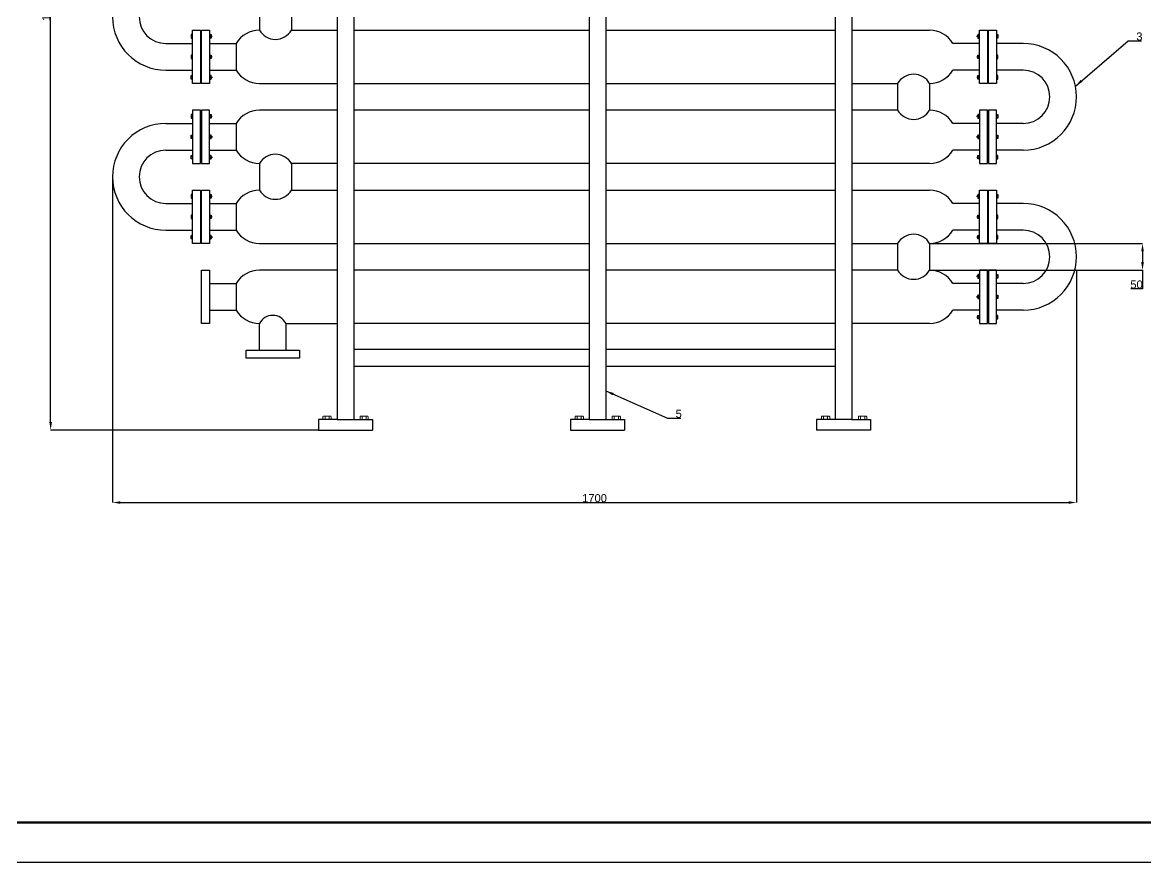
# Model space of a CAD drawing. Header units: inches. Extents: x 102447 to 288095, y 37526 to 105682.
# Drawn here: x 120018 to 124228, y 73560 to 76711 of the extents above; entities that cross this region are included whole.
import ezdxf

# ---------------------------------------------------------------- set-up
doc = ezdxf.new("R2010")
doc.units = ezdxf.units.IN
doc.header["$LTSCALE"] = 200
doc.header["$MEASUREMENT"] = 0
doc.layers.add('chinh', color=7, linetype='Continuous', lineweight=50)
doc.layers.add('KI HIEU', color=40, linetype='Continuous', lineweight=25)
doc.layers.add('EQUIP', color=3, linetype='Continuous')
doc.styles.get("Standard").update_dxf_attribs({"font": 'Font - TrueType - Arial.ttf'})
doc.dimstyles.get("Standard").update_dxf_attribs({"dimtxt": 30, "dimasz": 30, "dimexe": 0.18, "dimexo": 0.0625, "dimgap": 1, "dimtad": 1, "dimtoh": 1, "dimdec": 0, "dimzin": 0, "dimdsep": 46, "dimtxsty": 'Standard', "dimcen": 0.09, "dimadec": 0, "dimazin": 0, "dimtfac": 1, "dimtdec": 0, "dimtofl": 0, "dimtmove": 0, "dimatfit": 3, "dimfxl": 1, "dimtolj": 1, "dimtzin": 0, "dimarcsym": 0})

# ---------------------------------------------------------------- blocks, each defined once
blk = doc.blocks.new('*D62')
at = {"layer": 'Defpoints', "color": 0, "transparency": 16777216}
for p in [(123418.5, 75882), (123418.5, 75782), (124216.4, 75782)]:
    blk.add_point(p, dxfattribs=at)
at = {"layer": 'EQUIP', "color": 0, "lineweight": -2, "transparency": 16777216}
for p, q in [((123418.6, 75882), (124216.6, 75882)), ((124216.4, 75852), (124216.4, 75812)), ((123418.6, 75782), (124216.6, 75782)), ((124216.4, 75782), (124216.4, 75711.8)), ((124216.4, 75711.8), (124172.6, 75711.8))]:
    blk.add_line(p, q, dxfattribs=at)
at = {"layer": 'EQUIP', "color": 0, "transparency": 16777216}
for points in [[(124211.4, 75852), (124221.4, 75852), (124216.4, 75882)], [(124211.4, 75812), (124221.4, 75812), (124216.4, 75782)]]:
    blk.add_solid(points, dxfattribs=at)
at = {"layer": 'EQUIP', "color": 0, "transparency": 16777216, "insert": (124194, 75728.1), "char_height": 30, "attachment_point": 5}
blk.add_mtext('\\A1;50', dxfattribs=at)
blk = doc.blocks.new('*D63')
at = {"layer": 'Defpoints', "color": 0, "transparency": 16777216}
for p in [(120355.5, 76132), (123969, 75782), (123969, 74910.3)]:
    blk.add_point(p, dxfattribs=at)
at = {"layer": 'EQUIP', "color": 0, "lineweight": -2, "transparency": 16777216}
for p, q in [((120355.5, 76131.9), (120355.5, 74910.1)), ((123969, 75781.9), (123969, 74910.1)), ((120385.5, 74910.3), (123939, 74910.3))]:
    blk.add_line(p, q, dxfattribs=at)
at = {"layer": 'EQUIP', "color": 0, "transparency": 16777216}
for points in [[(120385.5, 74915.3), (120385.5, 74905.3), (120355.5, 74910.3)], [(123939, 74915.3), (123939, 74905.3), (123969, 74910.3)]]:
    blk.add_solid(points, dxfattribs=at)
at = {"layer": 'EQUIP', "color": 0, "transparency": 16777216, "insert": (122162.3, 74926.6), "char_height": 30, "attachment_point": 5}
blk.add_mtext('\\A1;1700', dxfattribs=at)
blk = doc.blocks.new('*D64')
at = {"layer": 'Defpoints', "color": 0, "transparency": 16777216}
for p in [(120123.8, 78342.2), (121197.8, 78342.2), (121127.8, 75182)]:
    blk.add_point(p, dxfattribs=at)
at = {"layer": 'EQUIP', "color": 0, "lineweight": -2, "transparency": 16777216}
for p, q in [((121197.7, 78342.2), (120123.6, 78342.2)), ((120123.8, 75212), (120123.8, 78312.2)), ((121127.7, 75182), (120123.6, 75182))]:
    blk.add_line(p, q, dxfattribs=at)
at = {"layer": 'EQUIP', "color": 0, "transparency": 16777216}
for points in [[(120118.8, 78312.2), (120128.8, 78312.2), (120123.8, 78342.2)], [(120118.8, 75212), (120128.8, 75212), (120123.8, 75182)]]:
    blk.add_solid(points, dxfattribs=at)
at = {"layer": 'EQUIP', "color": 0, "transparency": 16777216, "insert": (120107.5, 76762.1), "char_height": 30, "attachment_point": 5, "rotation": 90}
blk.add_mtext('\\A1;1800', dxfattribs=at)

msp = doc.modelspace()

# ---------------------------------------------------------------- linework, layer by layer
for p, q in [((121197.8, 78342.2), (121197.8, 75222)), ((121260.6, 78279.4), (121260.6, 75222)), ((122141.8, 78279.4), (122141.8, 75222)), ((122204.6, 78279.4), (122204.6, 75222)), ((123063.9, 76836.6), (123063.9, 75222)), ((123126.7, 76808.9), (123126.7, 75222)), ((120906.1, 76782), (120906.1, 76682)), ((121026.1, 76782), (121026.1, 76682)), ((120655.5, 76665.2), (120649.9, 76665.2)), ((120649.9, 76665.2), (120649.9, 76652)), ((120649.9, 76662.1), (120655.5, 76662.1)), ((120655.5, 76482), (120655.5, 76682)), ((120655.5, 76682), (120685.5, 76682)), ((120685.5, 76682), (120685.5, 76482)), ((120689.5, 76482), (120689.5, 76682)), ((120689.5, 76682), (120719.5, 76682)), ((120719.5, 76682), (120719.5, 76482)), ((120719.5, 76665.2), (120725, 76665.2)), ((120719.5, 76662.1), (120725, 76662.1)), ((120723.7, 76665.2), (120723.7, 76652)), ((120725, 76665.2), (120725, 76652)), ((120725, 76660.7), (120728.3, 76660.7)), ((120725, 76657), (120725.6, 76660.7)), ((120725, 76659.3), (120725.2, 76660.7)), ((120725.3, 76656.5), (120726, 76660.7)), ((120725.7, 76656.5), (120726.3, 76660.7)), ((120726, 76656.5), (120726.7, 76660.7)), ((120726.4, 76656.5), (120727, 76660.7)), ((120726.7, 76656.5), (120727.4, 76660.7)), ((120727.1, 76656.5), (120727.7, 76660.7)), ((120727.4, 76656.5), (120728.1, 76660.7)), ((120728.3, 76656.5), (120728.3, 76660.7)), ((121026.1, 76682), (121197.8, 76682)), ((121260.6, 76682), (122043.1, 76682)), ((122043.1, 76682), (122141.8, 76682)), ((122204.6, 76682), (123063.9, 76682)), ((123126.7, 76682), (123418.4, 76682)), ((123599.5, 76660.7), (123596.2, 76660.7)), ((123596.2, 76656.5), (123596.2, 76660.7)), ((123597.1, 76656.5), (123596.4, 76660.7)), ((123597.4, 76656.5), (123596.8, 76660.7)), ((123597.8, 76656.5), (123597.1, 76660.7)), ((123598.1, 76656.5), (123597.5, 76660.7)), ((123598.5, 76656.5), (123597.8, 76660.7)), ((123598.8, 76656.5), (123598.2, 76660.7)), ((123599.2, 76656.5), (123598.6, 76660.7)), ((123599.5, 76657), (123598.9, 76660.7)), ((123599.5, 76659.3), (123599.3, 76660.7)), ((123605, 76665.2), (123599.5, 76665.2)), ((123599.5, 76665.2), (123599.5, 76652)), ((123605, 76662.1), (123599.5, 76662.1)), ((123600.8, 76665.2), (123600.8, 76652)), ((123605, 76482), (123605, 76682)), ((123605, 76682), (123635, 76682)), ((123635, 76682), (123635, 76482)), ((123639, 76482), (123639, 76682)), ((123639, 76682), (123669, 76682)), ((123669, 76682), (123669, 76482)), ((123669, 76665.2), (123674.6, 76665.2)), ((123674.6, 76662.1), (123669, 76662.1)), ((123674.6, 76665.2), (123674.6, 76652)), ((120555.5, 76632), (120655.5, 76632)), ((120649.9, 76655.1), (120655.5, 76655.1)), ((120649.9, 76652), (120655.5, 76652)), ((120655.5, 76536), (120655.5, 76628)), ((120719.5, 76655.1), (120725, 76655.1)), ((120725, 76652), (120719.5, 76652)), ((120719.5, 76632), (120819.5, 76632)), ((120725, 76656.5), (120728.3, 76656.5)), ((120819.5, 76632), (120819.5, 76532)), ((123605, 76632), (123505, 76632)), ((123605, 76632), (123505, 76632)), ((123599.5, 76656.5), (123596.2, 76656.5)), ((123605, 76655.1), (123599.5, 76655.1)), ((123599.5, 76652), (123605, 76652)), ((123674.6, 76655.1), (123669, 76655.1)), ((123674.6, 76652), (123669, 76652)), ((123769, 76632), (123669, 76632)), ((123669, 76628), (123669, 76536)), ((120655.5, 76588.6), (120649.9, 76588.6)), ((120649.9, 76588.6), (120649.9, 76575.4)), ((120649.9, 76585.5), (120655.5, 76585.5)), ((120649.9, 76582), (120655.5, 76582)), ((120649.9, 76578.5), (120655.5, 76578.5)), ((120649.9, 76575.4), (120655.5, 76575.4)), ((120719.5, 76588.6), (120725.1, 76588.6)), ((120719.5, 76585.5), (120725.1, 76585.5)), ((120719.5, 76578.5), (120725.1, 76578.5)), ((120725.1, 76575.4), (120719.5, 76575.4)), ((120723.7, 76588.6), (120723.7, 76575.4)), ((120725.1, 76588.6), (120725.1, 76575.4)), ((120725.1, 76584.1), (120728.3, 76584.1)), ((120725.1, 76580.4), (120725.6, 76584.1)), ((120725.1, 76582.7), (120725.3, 76584.1)), ((120725.1, 76579.9), (120728.3, 76579.9)), ((120725.3, 76579.9), (120726, 76584.1)), ((120725.7, 76579.9), (120726.3, 76584.1)), ((120726, 76579.9), (120726.7, 76584.1)), ((120726.4, 76579.9), (120727, 76584.1)), ((120726.7, 76579.9), (120727.4, 76584.1)), ((120727.1, 76579.9), (120727.7, 76584.1)), ((120727.4, 76579.9), (120728.1, 76584.1)), ((120728.3, 76579.9), (120728.3, 76584.1)), ((123599.4, 76584.1), (123596.2, 76584.1)), ((123596.2, 76584.1), (123596.2, 76579.9)), ((123599.4, 76579.9), (123596.2, 76579.9)), ((123597.1, 76584.1), (123596.4, 76579.9)), ((123597.4, 76584.1), (123596.8, 76579.9)), ((123597.8, 76584.1), (123597.1, 76579.9)), ((123598.1, 76584.1), (123597.5, 76579.9)), ((123598.5, 76584.1), (123597.8, 76579.9)), ((123598.8, 76584.1), (123598.2, 76579.9)), ((123599.2, 76584.1), (123598.5, 76579.9)), ((123599.4, 76583.6), (123598.9, 76579.9)), ((123599.4, 76581.3), (123599.2, 76579.9)), ((123599.4, 76588.6), (123605, 76588.6)), ((123599.4, 76575.4), (123599.4, 76588.6)), ((123605, 76585.5), (123599.4, 76585.5)), ((123605, 76578.5), (123599.4, 76578.5)), ((123605, 76575.4), (123599.4, 76575.4)), ((123600.8, 76575.4), (123600.8, 76588.6)), ((123674.6, 76588.6), (123669, 76588.6)), ((123674.6, 76585.5), (123669, 76585.5)), ((123674.6, 76582), (123669, 76582)), ((123674.6, 76578.5), (123669, 76578.5)), ((123669, 76575.4), (123674.6, 76575.4)), ((123674.6, 76575.4), (123674.6, 76588.6)), ((120555.5, 76532), (120655.5, 76532)), ((120719.5, 76532), (120819.5, 76532)), ((120719.5, 76532), (120819.5, 76532)), ((123605, 76532), (123505, 76532)), ((123769, 76532), (123669, 76532)), ((120649.9, 76498.8), (120649.9, 76512)), ((120649.9, 76512), (120655.5, 76512)), ((120649.9, 76508.9), (120655.5, 76508.9)), ((120649.9, 76501.9), (120655.5, 76501.9)), ((120655.5, 76498.8), (120649.9, 76498.8)), ((120725, 76512), (120719.5, 76512)), ((120719.5, 76508.9), (120725, 76508.9)), ((120719.5, 76501.9), (120725, 76501.9)), ((120719.5, 76498.8), (120725, 76498.8)), ((120723.7, 76498.8), (120723.7, 76512)), ((120725, 76498.8), (120725, 76512)), ((120725, 76507.5), (120728.3, 76507.5)), ((120725, 76507), (120725.6, 76503.3)), ((120725, 76504.7), (120725.2, 76503.3)), ((120725, 76503.3), (120728.3, 76503.3)), ((120725.3, 76507.5), (120726, 76503.3)), ((120725.7, 76507.5), (120726.3, 76503.3)), ((120726, 76507.5), (120726.7, 76503.3)), ((120726.4, 76507.5), (120727, 76503.3)), ((120726.7, 76507.5), (120727.4, 76503.3)), ((120727.1, 76507.5), (120727.7, 76503.3)), ((120727.4, 76507.5), (120728.1, 76503.3)), ((120728.3, 76507.5), (120728.3, 76503.3)), ((123599.5, 76507.5), (123596.2, 76507.5)), ((123596.2, 76507.5), (123596.2, 76503.3)), ((123599.5, 76503.3), (123596.2, 76503.3)), ((123597.1, 76507.5), (123596.4, 76503.3)), ((123597.4, 76507.5), (123596.8, 76503.3)), ((123597.8, 76507.5), (123597.1, 76503.3)), ((123598.1, 76507.5), (123597.5, 76503.3)), ((123598.5, 76507.5), (123597.8, 76503.3)), ((123598.8, 76507.5), (123598.2, 76503.3)), ((123599.2, 76507.5), (123598.6, 76503.3)), ((123599.5, 76507), (123598.9, 76503.3)), ((123599.5, 76504.7), (123599.3, 76503.3)), ((123599.5, 76512), (123605, 76512)), ((123599.5, 76498.8), (123599.5, 76512)), ((123605, 76508.9), (123599.5, 76508.9)), ((123605, 76501.9), (123599.5, 76501.9)), ((123605, 76498.8), (123599.5, 76498.8)), ((123600.8, 76498.8), (123600.8, 76512)), ((123674.6, 76512), (123669, 76512)), ((123674.6, 76508.9), (123669, 76508.9)), ((123674.6, 76501.9), (123669, 76501.9)), ((123669, 76498.8), (123674.6, 76498.8)), ((123674.6, 76498.8), (123674.6, 76512)), ((120685.5, 76482), (120655.5, 76482)), ((120719.5, 76482), (120689.5, 76482)), ((120906.1, 76482), (121197.8, 76482)), ((121260.6, 76482), (122043.1, 76482)), ((122043.1, 76482), (122141.8, 76482)), ((122204.6, 76482), (123063.9, 76482)), ((123126.7, 76482), (123298.5, 76482)), ((123298.4, 76482), (123298.4, 76382)), ((123418.4, 76482), (123418.4, 76382)), ((123635, 76482), (123605, 76482)), ((123669, 76482), (123639, 76482)), ((120655.5, 76365.2), (120649.9, 76365.2)), ((120649.9, 76365.2), (120649.9, 76352)), ((120685.5, 76382), (120655.5, 76382)), ((120655.5, 76382), (120655.5, 76182)), ((120685.5, 76182), (120685.5, 76382)), ((120719.5, 76382), (120689.5, 76382)), ((120689.5, 76382), (120689.5, 76182)), ((120719.5, 76182), (120719.5, 76382)), ((120719.5, 76365.2), (120725, 76365.2)), ((120723.7, 76365.2), (120723.7, 76352)), ((120725, 76365.2), (120725, 76352)), ((121197.8, 76382), (120906.1, 76382)), ((122043.1, 76382), (121260.6, 76382)), ((122141.8, 76382), (122043.1, 76382)), ((123063.9, 76382), (122204.6, 76382)), ((123298.5, 76382), (123126.7, 76382)), ((123605, 76365.2), (123599.5, 76365.2)), ((123599.5, 76365.2), (123599.5, 76352)), ((123600.8, 76365.2), (123600.8, 76352)), ((123605, 76382), (123605, 76182)), ((123635, 76382), (123605, 76382)), ((123635, 76182), (123635, 76382)), ((123639, 76382), (123639, 76182)), ((123669, 76382), (123639, 76382)), ((123669, 76182), (123669, 76382)), ((123669, 76365.2), (123674.6, 76365.2)), ((123674.6, 76365.2), (123674.6, 76352)), ((120555.5, 76332), (120655.5, 76332)), ((120649.9, 76362.1), (120655.5, 76362.1)), ((120649.9, 76355.1), (120655.5, 76355.1)), ((120649.9, 76352), (120655.5, 76352)), ((120655.5, 76328), (120655.5, 76236)), ((120719.5, 76362.1), (120725, 76362.1)), ((120719.5, 76355.1), (120725, 76355.1)), ((120725, 76352), (120719.5, 76352)), ((120719.5, 76332), (120819.5, 76332)), ((120719.5, 76332), (120819.5, 76332)), ((120725, 76360.7), (120728.3, 76360.7)), ((120725, 76357), (120725.6, 76360.7)), ((120725, 76359.3), (120725.2, 76360.7)), ((120725, 76356.5), (120728.3, 76356.5)), ((120725.3, 76356.5), (120726, 76360.7)), ((120725.7, 76356.5), (120726.3, 76360.7)), ((120726, 76356.5), (120726.7, 76360.7)), ((120726.4, 76356.5), (120727, 76360.7)), ((120726.7, 76356.5), (120727.4, 76360.7)), ((120727.1, 76356.5), (120727.7, 76360.7)), ((120727.4, 76356.5), (120728.1, 76360.7)), ((120728.3, 76356.5), (120728.3, 76360.7)), ((120819.5, 76332), (120819.5, 76232)), ((123605, 76332), (123505, 76332)), ((123599.5, 76360.7), (123596.2, 76360.7)), ((123596.2, 76356.5), (123596.2, 76360.7)), ((123599.5, 76356.5), (123596.2, 76356.5)), ((123597.1, 76356.5), (123596.4, 76360.7)), ((123597.4, 76356.5), (123596.8, 76360.7)), ((123597.8, 76356.5), (123597.1, 76360.7)), ((123598.1, 76356.5), (123597.5, 76360.7)), ((123598.5, 76356.5), (123597.8, 76360.7)), ((123598.8, 76356.5), (123598.2, 76360.7)), ((123599.2, 76356.5), (123598.6, 76360.7)), ((123599.5, 76357), (123598.9, 76360.7)), ((123599.5, 76359.3), (123599.3, 76360.7)), ((123605, 76362.1), (123599.5, 76362.1)), ((123605, 76355.1), (123599.5, 76355.1)), ((123599.5, 76352), (123605, 76352)), ((123674.6, 76362.1), (123669, 76362.1)), ((123674.6, 76355.1), (123669, 76355.1)), ((123674.6, 76352), (123669, 76352)), ((123769, 76332), (123669, 76332)), ((123669, 76236), (123669, 76328)), ((120649.9, 76275.4), (120649.9, 76288.6)), ((120649.9, 76288.6), (120655.5, 76288.6)), ((120649.9, 76285.5), (120655.5, 76285.5)), ((120649.9, 76282), (120655.5, 76282)), ((120725.1, 76288.6), (120719.5, 76288.6)), ((120719.5, 76285.5), (120725.1, 76285.5)), ((120723.7, 76275.4), (120723.7, 76288.6)), ((120725.1, 76275.4), (120725.1, 76288.6)), ((120725.1, 76284.1), (120728.3, 76284.1)), ((120725.1, 76283.6), (120725.6, 76279.9)), ((120725.1, 76281.3), (120725.3, 76279.9)), ((120725.1, 76279.9), (120728.3, 76279.9)), ((120725.3, 76284.1), (120726, 76279.9)), ((120725.7, 76284.1), (120726.3, 76279.9)), ((120726, 76284.1), (120726.7, 76279.9)), ((120726.4, 76284.1), (120727, 76279.9)), ((120726.7, 76284.1), (120727.4, 76279.9)), ((120727.1, 76284.1), (120727.7, 76279.9)), ((120727.4, 76284.1), (120728.1, 76279.9)), ((120728.3, 76284.1), (120728.3, 76279.9)), ((123599.4, 76284.1), (123596.2, 76284.1)), ((123596.2, 76279.9), (123596.2, 76284.1)), ((123599.4, 76279.9), (123596.2, 76279.9)), ((123597.1, 76279.9), (123596.4, 76284.1)), ((123597.4, 76279.9), (123596.8, 76284.1)), ((123597.8, 76279.9), (123597.1, 76284.1)), ((123598.1, 76279.9), (123597.5, 76284.1)), ((123598.5, 76279.9), (123597.8, 76284.1)), ((123598.8, 76279.9), (123598.2, 76284.1)), ((123599.2, 76279.9), (123598.5, 76284.1)), ((123599.4, 76280.4), (123598.9, 76284.1)), ((123599.4, 76282.7), (123599.2, 76284.1)), ((123605, 76288.6), (123599.4, 76288.6)), ((123599.4, 76288.6), (123599.4, 76275.4)), ((123605, 76285.5), (123599.4, 76285.5)), ((123600.8, 76288.6), (123600.8, 76275.4)), ((123669, 76288.6), (123674.6, 76288.6)), ((123674.6, 76285.5), (123669, 76285.5)), ((123674.6, 76282), (123669, 76282)), ((123674.6, 76288.6), (123674.6, 76275.4)), ((120649.9, 76278.5), (120655.5, 76278.5)), ((120655.5, 76275.4), (120649.9, 76275.4)), ((120719.5, 76278.5), (120725.1, 76278.5)), ((120719.5, 76275.4), (120725.1, 76275.4)), ((123605, 76278.5), (123599.4, 76278.5)), ((123599.4, 76275.4), (123605, 76275.4)), ((123674.6, 76278.5), (123669, 76278.5)), ((123674.6, 76275.4), (123669, 76275.4)), ((120555.5, 76232), (120655.5, 76232)), ((120649.9, 76198.8), (120649.9, 76212)), ((120649.9, 76212), (120655.5, 76212)), ((120649.9, 76208.9), (120655.5, 76208.9)), ((120649.9, 76201.9), (120655.5, 76201.9)), ((120655.5, 76198.8), (120649.9, 76198.8)), ((120719.5, 76232), (120819.5, 76232)), ((120725, 76212), (120719.5, 76212)), ((120719.5, 76208.9), (120725, 76208.9)), ((120719.5, 76201.9), (120725, 76201.9)), ((120719.5, 76198.8), (120725, 76198.8)), ((120723.7, 76198.8), (120723.7, 76212)), ((120725, 76198.8), (120725, 76212)), ((120725, 76207.5), (120728.3, 76207.5)), ((120725, 76207), (120725.6, 76203.3)), ((120725, 76204.7), (120725.2, 76203.3)), ((120725, 76203.3), (120728.3, 76203.3)), ((120725.3, 76207.5), (120726, 76203.3)), ((120725.7, 76207.5), (120726.3, 76203.3)), ((120726, 76207.5), (120726.7, 76203.3)), ((120726.4, 76207.5), (120727, 76203.3)), ((120726.7, 76207.5), (120727.4, 76203.3)), ((120727.1, 76207.5), (120727.7, 76203.3)), ((120727.4, 76207.5), (120728.1, 76203.3)), ((120728.3, 76207.5), (120728.3, 76203.3)), ((123605, 76232), (123505, 76232)), ((123605, 76232), (123505, 76232)), ((123599.5, 76207.5), (123596.2, 76207.5)), ((123596.2, 76207.5), (123596.2, 76203.3)), ((123599.5, 76203.3), (123596.2, 76203.3)), ((123597.1, 76207.5), (123596.4, 76203.3)), ((123597.4, 76207.5), (123596.8, 76203.3)), ((123597.8, 76207.5), (123597.1, 76203.3)), ((123598.1, 76207.5), (123597.5, 76203.3)), ((123598.5, 76207.5), (123597.8, 76203.3)), ((123598.8, 76207.5), (123598.2, 76203.3)), ((123599.2, 76207.5), (123598.6, 76203.3)), ((123599.5, 76207), (123598.9, 76203.3)), ((123599.5, 76204.7), (123599.3, 76203.3)), ((123599.5, 76212), (123605, 76212)), ((123599.5, 76198.8), (123599.5, 76212)), ((123605, 76208.9), (123599.5, 76208.9)), ((123605, 76201.9), (123599.5, 76201.9)), ((123605, 76198.8), (123599.5, 76198.8)), ((123600.8, 76198.8), (123600.8, 76212)), ((123769, 76232), (123669, 76232)), ((123674.6, 76212), (123669, 76212)), ((123674.6, 76208.9), (123669, 76208.9)), ((123674.6, 76201.9), (123669, 76201.9)), ((123669, 76198.8), (123674.6, 76198.8)), ((123674.6, 76198.8), (123674.6, 76212)), ((120655.5, 76182), (120685.5, 76182)), ((120689.5, 76182), (120719.5, 76182)), ((120906.1, 76182), (120906.1, 76082)), ((121197.8, 76182), (121026.1, 76182)), ((121026.1, 76182), (121026.1, 76082)), ((122043.1, 76182), (121260.6, 76182)), ((122141.8, 76182), (122043.1, 76182)), ((123063.9, 76182), (122204.6, 76182)), ((123418.4, 76182), (123126.7, 76182)), ((123605, 76182), (123635, 76182)), ((123639, 76182), (123669, 76182)), ((120655.5, 75882), (120655.5, 76082)), ((120655.5, 76082), (120685.5, 76082)), ((120685.5, 76082), (120685.5, 75882)), ((120689.5, 75882), (120689.5, 76082)), ((120689.5, 76082), (120719.5, 76082)), ((120719.5, 76082), (120719.5, 75882)), ((121026.1, 76082), (121197.8, 76082)), ((121260.6, 76082), (122043.1, 76082)), ((122043.1, 76082), (122141.8, 76082)), ((122204.6, 76082), (123063.9, 76082)), ((123126.7, 76082), (123418.4, 76082)), ((123605, 75882), (123605, 76082)), ((123605, 76082), (123635, 76082)), ((123635, 76082), (123635, 75882)), ((123639, 75882), (123639, 76082)), ((123639, 76082), (123669, 76082)), ((123669, 76082), (123669, 75882)), ((120555.5, 76032), (120655.5, 76032)), ((120655.5, 76065.2), (120649.9, 76065.2)), ((120649.9, 76065.2), (120649.9, 76052)), ((120649.9, 76062.1), (120655.5, 76062.1)), ((120649.9, 76055.1), (120655.5, 76055.1)), ((120649.9, 76052), (120655.5, 76052)), ((120655.5, 75936), (120655.5, 76028)), ((120719.5, 76065.2), (120725, 76065.2)), ((120719.5, 76062.1), (120725, 76062.1)), ((120719.5, 76055.1), (120725, 76055.1)), ((120725, 76052), (120719.5, 76052)), ((120719.5, 76032), (120819.5, 76032)), ((120723.7, 76065.2), (120723.7, 76052)), ((120725, 76065.2), (120725, 76052)), ((120725, 76060.7), (120728.3, 76060.7)), ((120725, 76057), (120725.6, 76060.7)), ((120725, 76059.3), (120725.2, 76060.7)), ((120725, 76056.5), (120728.3, 76056.5)), ((120725.3, 76056.5), (120726, 76060.7)), ((120725.7, 76056.5), (120726.3, 76060.7)), ((120726, 76056.5), (120726.7, 76060.7)), ((120726.4, 76056.5), (120727, 76060.7)), ((120726.7, 76056.5), (120727.4, 76060.7)), ((120727.1, 76056.5), (120727.7, 76060.7)), ((120727.4, 76056.5), (120728.1, 76060.7)), ((120728.3, 76056.5), (120728.3, 76060.7)), ((120819.5, 76032), (120819.5, 75932)), ((123605, 76032), (123505, 76032)), ((123605, 76032), (123505, 76032)), ((123599.5, 76060.7), (123596.2, 76060.7)), ((123596.2, 76056.5), (123596.2, 76060.7)), ((123599.5, 76056.5), (123596.2, 76056.5)), ((123597.1, 76056.5), (123596.4, 76060.7)), ((123597.4, 76056.5), (123596.8, 76060.7)), ((123597.8, 76056.5), (123597.1, 76060.7)), ((123598.1, 76056.5), (123597.5, 76060.7)), ((123598.5, 76056.5), (123597.8, 76060.7)), ((123598.8, 76056.5), (123598.2, 76060.7)), ((123599.2, 76056.5), (123598.6, 76060.7)), ((123599.5, 76057), (123598.9, 76060.7)), ((123599.5, 76059.3), (123599.3, 76060.7)), ((123605, 76065.2), (123599.5, 76065.2)), ((123599.5, 76065.2), (123599.5, 76052)), ((123605, 76062.1), (123599.5, 76062.1)), ((123605, 76055.1), (123599.5, 76055.1)), ((123599.5, 76052), (123605, 76052)), ((123600.8, 76065.2), (123600.8, 76052)), ((123669, 76065.2), (123674.6, 76065.2)), ((123674.6, 76062.1), (123669, 76062.1)), ((123674.6, 76055.1), (123669, 76055.1)), ((123674.6, 76052), (123669, 76052)), ((123769, 76032), (123669, 76032)), ((123669, 76028), (123669, 75936)), ((123674.6, 76065.2), (123674.6, 76052)), ((120655.5, 75988.6), (120649.9, 75988.6)), ((120649.9, 75988.6), (120649.9, 75975.4)), ((120649.9, 75985.5), (120655.5, 75985.5)), ((120719.5, 75988.6), (120725.1, 75988.6)), ((120719.5, 75985.5), (120725.1, 75985.5)), ((120723.7, 75988.6), (120723.7, 75975.4)), ((120725.1, 75988.6), (120725.1, 75975.4)), ((120725.1, 75984.1), (120728.3, 75984.1)), ((120725.1, 75980.4), (120725.6, 75984.1)), ((120725.1, 75982.7), (120725.3, 75984.1)), ((120725.3, 75979.9), (120726, 75984.1)), ((120725.7, 75979.9), (120726.3, 75984.1)), ((120726, 75979.9), (120726.7, 75984.1)), ((120726.4, 75979.9), (120727, 75984.1)), ((120726.7, 75979.9), (120727.4, 75984.1)), ((120727.1, 75979.9), (120727.7, 75984.1)), ((120727.4, 75979.9), (120728.1, 75984.1)), ((120728.3, 75979.9), (120728.3, 75984.1)), ((123599.4, 75984.1), (123596.2, 75984.1)), ((123596.2, 75984.1), (123596.2, 75979.9)), ((123597.1, 75984.1), (123596.4, 75979.9)), ((123597.4, 75984.1), (123596.8, 75979.9)), ((123597.8, 75984.1), (123597.1, 75979.9)), ((123598.1, 75984.1), (123597.5, 75979.9)), ((123598.5, 75984.1), (123597.8, 75979.9)), ((123598.8, 75984.1), (123598.2, 75979.9)), ((123599.2, 75984.1), (123598.5, 75979.9)), ((123599.4, 75988.6), (123605, 75988.6)), ((123599.4, 75975.4), (123599.4, 75988.6)), ((123605, 75985.5), (123599.4, 75985.5)), ((123600.8, 75975.4), (123600.8, 75988.6)), ((123674.6, 75988.6), (123669, 75988.6)), ((123674.6, 75985.5), (123669, 75985.5)), ((123674.6, 75975.4), (123674.6, 75988.6)), ((120649.9, 75982), (120655.5, 75982)), ((120649.9, 75978.5), (120655.5, 75978.5)), ((120649.9, 75975.4), (120655.5, 75975.4)), ((120719.5, 75978.5), (120725.1, 75978.5)), ((120725.1, 75975.4), (120719.5, 75975.4)), ((120725.1, 75979.9), (120728.3, 75979.9)), ((123599.4, 75979.9), (123596.2, 75979.9)), ((123599.4, 75983.6), (123598.9, 75979.9)), ((123599.4, 75981.3), (123599.2, 75979.9)), ((123605, 75978.5), (123599.4, 75978.5)), ((123605, 75975.4), (123599.4, 75975.4)), ((123674.6, 75982), (123669, 75982)), ((123674.6, 75978.5), (123669, 75978.5)), ((123669, 75975.4), (123674.6, 75975.4)), ((120555.5, 75932), (120655.5, 75932)), ((120649.9, 75898.8), (120649.9, 75912)), ((120649.9, 75912), (120655.5, 75912)), ((120649.9, 75908.9), (120655.5, 75908.9)), ((120649.9, 75901.9), (120655.5, 75901.9)), ((120719.5, 75932), (120819.5, 75932)), ((120719.5, 75932), (120819.5, 75932)), ((120725, 75912), (120719.5, 75912)), ((120719.5, 75908.9), (120725, 75908.9)), ((120719.5, 75901.9), (120725, 75901.9)), ((120723.7, 75898.8), (120723.7, 75912)), ((120725, 75898.8), (120725, 75912)), ((120725, 75907.5), (120728.3, 75907.5)), ((120725, 75907), (120725.6, 75903.3)), ((120725, 75904.7), (120725.2, 75903.3)), ((120725, 75903.3), (120728.3, 75903.3)), ((120725.3, 75907.5), (120726, 75903.3)), ((120725.7, 75907.5), (120726.3, 75903.3)), ((120726, 75907.5), (120726.7, 75903.3)), ((120726.4, 75907.5), (120727, 75903.3)), ((120726.7, 75907.5), (120727.4, 75903.3)), ((120727.1, 75907.5), (120727.7, 75903.3)), ((120727.4, 75907.5), (120728.1, 75903.3)), ((120728.3, 75907.5), (120728.3, 75903.3)), ((123605, 75932), (123505, 75932)), ((123599.5, 75907.5), (123596.2, 75907.5)), ((123596.2, 75907.5), (123596.2, 75903.3)), ((123599.5, 75903.3), (123596.2, 75903.3)), ((123597.1, 75907.5), (123596.4, 75903.3)), ((123597.4, 75907.5), (123596.8, 75903.3)), ((123597.8, 75907.5), (123597.1, 75903.3)), ((123598.1, 75907.5), (123597.5, 75903.3)), ((123598.5, 75907.5), (123597.8, 75903.3)), ((123598.8, 75907.5), (123598.2, 75903.3)), ((123599.2, 75907.5), (123598.6, 75903.3)), ((123599.5, 75907), (123598.9, 75903.3)), ((123599.5, 75904.7), (123599.3, 75903.3)), ((123599.5, 75912), (123605, 75912)), ((123599.5, 75898.8), (123599.5, 75912)), ((123605, 75908.9), (123599.5, 75908.9)), ((123605, 75901.9), (123599.5, 75901.9)), ((123600.8, 75898.8), (123600.8, 75912)), ((123769, 75932), (123669, 75932)), ((123674.6, 75912), (123669, 75912)), ((123674.6, 75908.9), (123669, 75908.9)), ((123674.6, 75901.9), (123669, 75901.9)), ((123674.6, 75898.8), (123674.6, 75912)), ((120655.5, 75898.8), (120649.9, 75898.8)), ((120685.5, 75882), (120655.5, 75882)), ((120719.5, 75882), (120689.5, 75882)), ((120719.5, 75898.8), (120725, 75898.8)), ((120906.1, 75882), (121197.8, 75882)), ((121260.6, 75882), (122043.1, 75882)), ((122043.1, 75882), (122141.8, 75882)), ((122204.6, 75882), (123063.9, 75882)), ((123126.7, 75882), (123298.5, 75882)), ((123298.4, 75882), (123298.4, 75782)), ((123418.4, 75882), (123418.4, 75782)), ((123605, 75898.8), (123599.5, 75898.8)), ((123635, 75882), (123605, 75882)), ((123669, 75882), (123639, 75882)), ((123669, 75898.8), (123674.6, 75898.8)), ((120689.5, 75582), (120689.5, 75782)), ((120689.5, 75782), (120719.5, 75782)), ((120719.5, 75782), (120719.5, 75582)), ((121197.8, 75782), (120906.1, 75782)), ((122043.1, 75782), (121260.6, 75782)), ((122141.8, 75782), (122043.1, 75782)), ((123063.9, 75782), (122204.6, 75782)), ((123298.5, 75782), (123126.7, 75782)), ((123605, 75782), (123605, 75582)), ((123635, 75782), (123605, 75782)), ((123635, 75582), (123635, 75782)), ((123639, 75782), (123639, 75582)), ((123669, 75782), (123639, 75782)), ((123669, 75582), (123669, 75782)), ((120719.5, 75732), (120819.5, 75732)), ((120819.5, 75732), (120819.5, 75632)), ((123605, 75732), (123505, 75732)), ((123599.5, 75760.7), (123596.2, 75760.7)), ((123596.2, 75756.5), (123596.2, 75760.7)), ((123599.5, 75756.5), (123596.2, 75756.5)), ((123597.1, 75756.5), (123596.4, 75760.7)), ((123597.4, 75756.5), (123596.8, 75760.7)), ((123597.8, 75756.5), (123597.1, 75760.7)), ((123598.1, 75756.5), (123597.5, 75760.7)), ((123598.5, 75756.5), (123597.8, 75760.7)), ((123598.8, 75756.5), (123598.2, 75760.7)), ((123599.2, 75756.5), (123598.6, 75760.7)), ((123599.5, 75757), (123598.9, 75760.7)), ((123599.5, 75759.3), (123599.3, 75760.7)), ((123605, 75765.2), (123599.5, 75765.2)), ((123599.5, 75765.2), (123599.5, 75752)), ((123605, 75762.1), (123599.5, 75762.1)), ((123605, 75755.1), (123599.5, 75755.1)), ((123599.5, 75752), (123605, 75752)), ((123600.8, 75765.2), (123600.8, 75752)), ((123669, 75765.2), (123674.6, 75765.2)), ((123674.6, 75762.1), (123669, 75762.1)), ((123674.6, 75755.1), (123669, 75755.1)), ((123674.6, 75752), (123669, 75752)), ((123769, 75732), (123669, 75732)), ((123674.6, 75765.2), (123674.6, 75752)), ((123669, 75636), (123669, 75728)), ((123599.4, 75684.1), (123596.2, 75684.1)), ((123596.2, 75679.9), (123596.2, 75684.1)), ((123599.4, 75679.9), (123596.2, 75679.9)), ((123597.1, 75679.9), (123596.4, 75684.1)), ((123597.4, 75679.9), (123596.8, 75684.1)), ((123597.8, 75679.9), (123597.1, 75684.1)), ((123598.1, 75679.9), (123597.5, 75684.1)), ((123598.5, 75679.9), (123597.8, 75684.1)), ((123598.8, 75679.9), (123598.2, 75684.1)), ((123599.2, 75679.9), (123598.5, 75684.1)), ((123599.4, 75680.4), (123598.9, 75684.1)), ((123599.4, 75682.7), (123599.2, 75684.1)), ((123605, 75688.6), (123599.4, 75688.6)), ((123599.4, 75688.6), (123599.4, 75675.4)), ((123605, 75685.5), (123599.4, 75685.5)), ((123605, 75678.5), (123599.4, 75678.5)), ((123599.4, 75675.4), (123605, 75675.4)), ((123600.8, 75688.6), (123600.8, 75675.4)), ((123669, 75688.6), (123674.6, 75688.6)), ((123674.6, 75685.5), (123669, 75685.5)), ((123674.6, 75682), (123669, 75682)), ((123674.6, 75678.5), (123669, 75678.5)), ((123674.6, 75675.4), (123669, 75675.4)), ((123674.6, 75688.6), (123674.6, 75675.4)), ((120719.5, 75632), (120819.5, 75632)), ((120719.5, 75632), (120819.5, 75632)), ((123605, 75632), (123505, 75632)), ((123605, 75632), (123505, 75632)), ((123599.5, 75607.5), (123596.2, 75607.5)), ((123596.2, 75607.5), (123596.2, 75603.3)), ((123597.1, 75607.5), (123596.4, 75603.3)), ((123597.4, 75607.5), (123596.8, 75603.3)), ((123597.8, 75607.5), (123597.1, 75603.3)), ((123598.1, 75607.5), (123597.5, 75603.3)), ((123598.5, 75607.5), (123597.8, 75603.3)), ((123598.8, 75607.5), (123598.2, 75603.3)), ((123599.2, 75607.5), (123598.6, 75603.3)), ((123599.5, 75607), (123598.9, 75603.3)), ((123599.5, 75612), (123605, 75612)), ((123599.5, 75598.8), (123599.5, 75612)), ((123605, 75608.9), (123599.5, 75608.9)), ((123600.8, 75598.8), (123600.8, 75612)), ((123769, 75632), (123669, 75632)), ((123674.6, 75612), (123669, 75612)), ((123674.6, 75608.9), (123669, 75608.9)), ((123674.6, 75598.8), (123674.6, 75612)), ((120719.5, 75582), (120689.5, 75582)), ((120906.1, 75482), (120906.1, 75582)), ((121006.1, 75482), (121006.1, 75582)), ((121006.1, 75582), (121197.8, 75582)), ((122043.1, 75582), (121260.6, 75582)), ((122141.8, 75582), (122043.1, 75582)), ((123063.9, 75582), (122204.6, 75582)), ((123418.4, 75582), (123126.7, 75582)), ((123599.5, 75603.3), (123596.2, 75603.3)), ((123599.5, 75604.7), (123599.3, 75603.3)), ((123605, 75601.9), (123599.5, 75601.9)), ((123605, 75598.8), (123599.5, 75598.8)), ((123605, 75582), (123635, 75582)), ((123639, 75582), (123669, 75582)), ((123674.6, 75601.9), (123669, 75601.9)), ((123669, 75598.8), (123674.6, 75598.8)), ((120856.1, 75482), (121056.1, 75482)), ((120856.1, 75452), (120856.1, 75482)), ((121056.1, 75482), (121056.1, 75452)), ((122043.1, 75484.6), (121260.6, 75484.6)), ((122141.8, 75484.6), (122043.1, 75484.6)), ((123063.9, 75484.6), (122204.6, 75484.6)), ((121056.1, 75452), (120856.1, 75452)), ((121260.6, 75421.8), (122043.1, 75421.8)), ((122043.1, 75421.8), (122141.8, 75421.8)), ((122204.6, 75421.8), (123063.9, 75421.8)), ((121197.8, 75222), (121127.8, 75222)), ((121127.8, 75222), (121127.8, 75182)), ((121197.8, 75222), (121330.6, 75222)), ((121330.6, 75222), (121330.6, 75182)), ((122141.8, 75222), (122071.8, 75222)), ((122071.8, 75222), (122071.8, 75182)), ((122141.8, 75222), (122274.6, 75222)), ((122274.6, 75222), (122274.6, 75182)), ((123126.7, 75222), (122993.9, 75222)), ((122993.9, 75222), (122993.9, 75182)), ((123126.7, 75222), (123196.7, 75222)), ((123196.7, 75222), (123196.7, 75182)), ((121127.8, 75182), (121330.6, 75182)), ((122071.8, 75182), (122274.6, 75182)), ((123196.7, 75182), (122993.9, 75182)), ((127985.6, 73560.1), (119175.6, 73560.1))]:
    msp.add_line(p, q)
at = {"color": 0, "linetype": 'Continuous', "lineweight": 9}
for p, q in [((121144.5, 75222), (121144.5, 75232.5)), ((121148.4, 75234.3), (121152.2, 75234.3)), ((121152.2, 75234.3), (121159.9, 75234.3)), ((121152.2, 75222), (121152.2, 75232.5)), ((121159.9, 75234.3), (121167.6, 75234.3)), ((121167.6, 75234.3), (121171.4, 75234.3)), ((121167.6, 75222), (121167.6, 75232.5)), ((121175.3, 75222), (121175.3, 75232.2)), ((121283.3, 75222), (121283.3, 75232.5)), ((121287.2, 75234.3), (121291, 75234.3)), ((121291, 75234.3), (121298.7, 75234.3)), ((121291, 75222), (121291, 75232.5)), ((121298.7, 75234.3), (121306.4, 75234.3)), ((121306.4, 75234.3), (121310.2, 75234.3)), ((121306.4, 75222), (121306.4, 75232.5)), ((121314.1, 75222), (121314.1, 75232.2)), ((122089.7, 75222), (122089.7, 75232.5)), ((122093.5, 75234.3), (122097.4, 75234.3)), ((122097.4, 75234.3), (122105.1, 75234.3)), ((122097.4, 75222), (122097.4, 75232.5)), ((122105.1, 75234.3), (122112.8, 75234.3)), ((122112.8, 75234.3), (122116.5, 75234.3)), ((122112.8, 75222), (122112.8, 75232.5)), ((122120.5, 75222), (122120.5, 75232.2)), ((122228.5, 75222), (122228.5, 75232.5)), ((122232.3, 75234.3), (122236.2, 75234.3)), ((122236.2, 75234.3), (122243.9, 75234.3)), ((122236.2, 75222), (122236.2, 75232.5)), ((122243.9, 75234.3), (122251.6, 75234.3)), ((122251.6, 75234.3), (122255.3, 75234.3)), ((122251.6, 75222), (122251.6, 75232.5)), ((122259.3, 75222), (122259.3, 75232.2)), ((123013.1, 75222), (123013.1, 75232.5)), ((123017, 75234.3), (123020.8, 75234.3)), ((123020.8, 75234.3), (123028.5, 75234.3)), ((123020.8, 75222), (123020.8, 75232.5)), ((123028.5, 75234.3), (123036.2, 75234.3)), ((123036.2, 75234.3), (123040, 75234.3)), ((123036.2, 75222), (123036.2, 75232.5)), ((123043.9, 75222), (123043.9, 75232.2)), ((123151.9, 75222), (123151.9, 75232.5)), ((123155.8, 75234.3), (123159.6, 75234.3)), ((123159.6, 75234.3), (123167.3, 75234.3)), ((123159.6, 75222), (123159.6, 75232.5)), ((123167.3, 75234.3), (123175, 75234.3)), ((123175, 75234.3), (123178.8, 75234.3)), ((123175, 75222), (123175, 75232.5)), ((123182.7, 75222), (123182.7, 75232.2))]:
    msp.add_line(p, q, dxfattribs=at)
for centre, radius, start, end in [((120555.5, 76732), 200, 90, 270), ((120555.5, 76732), 100, 90, 270), ((120906.1, 76582), 100, 90, 150), ((120966.1, 76717), 69.5, 210.2475, 329.7525), ((123418.4, 76582), 100, 30, 90), ((123769, 76432), 200, 270, 90), ((120906.1, 76582), 100, 210, 270), ((123418.4, 76582), 100, 270, 330), ((123769, 76432), 100, 270, 90), ((123358.5, 76447), 69.5, 30.2475, 149.7525), ((120906.1, 76282), 100, 90, 150), ((123358.5, 76417), 69.5, 210.2475, 329.7525), ((123418.4, 76282), 100, 30, 90), ((120555.5, 76132), 200, 90, 270), ((120555.5, 76132), 100, 90, 270), ((120906.1, 76282), 100, 210, 270), ((120966.1, 76147), 69.5, 30.2475, 149.7525), ((123418.4, 76282), 100, 270, 330), ((120906.1, 75982), 100, 90, 150), ((120966.1, 76117), 69.5, 210.2475, 329.7525), ((123418.4, 75982), 100, 30, 90), ((123769, 75832), 200, 270, 90), ((120906.1, 75982), 100, 210, 270), ((123358.5, 75847), 69.5, 30.2475, 149.7525), ((123418.4, 75982), 100, 270, 330), ((123769, 75832), 100, 270, 90), ((120906.1, 75682), 100, 90, 150), ((123358.5, 75817), 69.5, 210.2475, 329.7525), ((123418.4, 75682), 100, 30, 90), ((120906.1, 75682), 100, 210, 270), ((120956.1, 75555.7), 56.5, 27.7511, 152.2489), ((123418.4, 75682), 100, 270, 330)]:
    msp.add_arc(centre, radius, start, end)
for centre, radius, start, end in [((121148.4, 75229.2), 5.04, 40.2393, 139.7607), ((121159.9, 75216.8), 17.5, 63.8895, 116.1105), ((121171.4, 75229.5), 4.81, 34.6149, 141.0332), ((121287.2, 75229.2), 5.04, 40.2393, 139.7607), ((121298.7, 75216.8), 17.5, 63.8895, 116.1105), ((121310.2, 75229.5), 4.81, 34.6149, 141.0332), ((122093.5, 75229.2), 5.04, 40.2393, 139.7607), ((122105.1, 75216.8), 17.5, 63.8895, 116.1105), ((122116.5, 75229.5), 4.81, 34.6149, 141.0332), ((122232.3, 75229.2), 5.04, 40.2393, 139.7607), ((122243.9, 75216.8), 17.5, 63.8895, 116.1105), ((122255.3, 75229.5), 4.81, 34.6149, 141.0332), ((123017, 75229.2), 5.04, 40.2393, 139.7607), ((123028.5, 75216.8), 17.5, 63.8895, 116.1105), ((123040, 75229.5), 4.81, 34.6149, 141.0332), ((123155.8, 75229.2), 5.04, 40.2393, 139.7607), ((123167.3, 75216.8), 17.5, 63.8895, 116.1105), ((123178.8, 75229.5), 4.81, 34.6149, 141.0332)]:
    msp.add_arc(centre, radius, start, end, dxfattribs=at)
at = {"layer": 'chinh', "ltscale": 15}
msp.add_lwpolyline([(119425.6, 73710.1), (127835.6, 73710.1), (127835.6, 79650.1), (119425.6, 79650.1)], close=True, dxfattribs=at)

# ---------------------------------------------------------------- texts
at = {"layer": 'KI HIEU', "char_height": 30, "attachment_point": 7}
for s, insert, width in [('\\A1;3', (124193.2, 76642.9), 115.998), ('\\A1;5', (122466.3, 75227.7), 153.548)]:
    msp.add_mtext(s, dxfattribs=dict(at, insert=insert, width=width))

# ---------------------------------------------------------------- dimensions: what is measured, and where the dimension line sits
at = {"layer": 'EQUIP'}
dim = msp.add_linear_dim(base=(120123.8, 78342.2), p1=(121127.8, 75182), p2=(121197.8, 78342.2), angle=90, text='1800', dimstyle='Standard', dxfattribs=at)
dim.commit()
dim.dimension.update_dxf_attribs({"geometry": '*D64', "text_midpoint": (120107.5, 76762.1)})
dim = msp.add_linear_dim(base=(123969, 74910.3), p1=(120355.5, 76132), p2=(123969, 75782), text='1700', dimstyle='Standard', dxfattribs=at)
dim.commit()
dim.dimension.update_dxf_attribs({"geometry": '*D63', "text_midpoint": (122162.3, 74910.3), "dimtype": 160})
dim = msp.add_linear_dim(base=(124216.4, 75782), p1=(123418.5, 75882), p2=(123418.5, 75782), angle=90, text='50', dimstyle='Standard', dxfattribs=at)
dim.commit()
dim.dimension.update_dxf_attribs({"geometry": '*D62', "text_midpoint": (124194, 75711.8), "dimtype": 160})

# ---------------------------------------------------------------- leaders
at = {"layer": 'KI HIEU', "annotation_type": 0, "has_hookline": 1, "hookline_direction": 0}
for points, text_width in [([(123965, 76472.1), (124162.2, 76641.9), (124192.2, 76641.9)], 19.6), ([(122204.6, 75329), (122435.3, 75226.7), (122465.3, 75226.7)], 19.9)]:
    msp.add_leader(points, dimstyle='Standard', override={"dimgap": 1, "dimtad": 1}, dxfattribs=dict(at, text_width=text_width))

doc.saveas('drawing.dxf')
